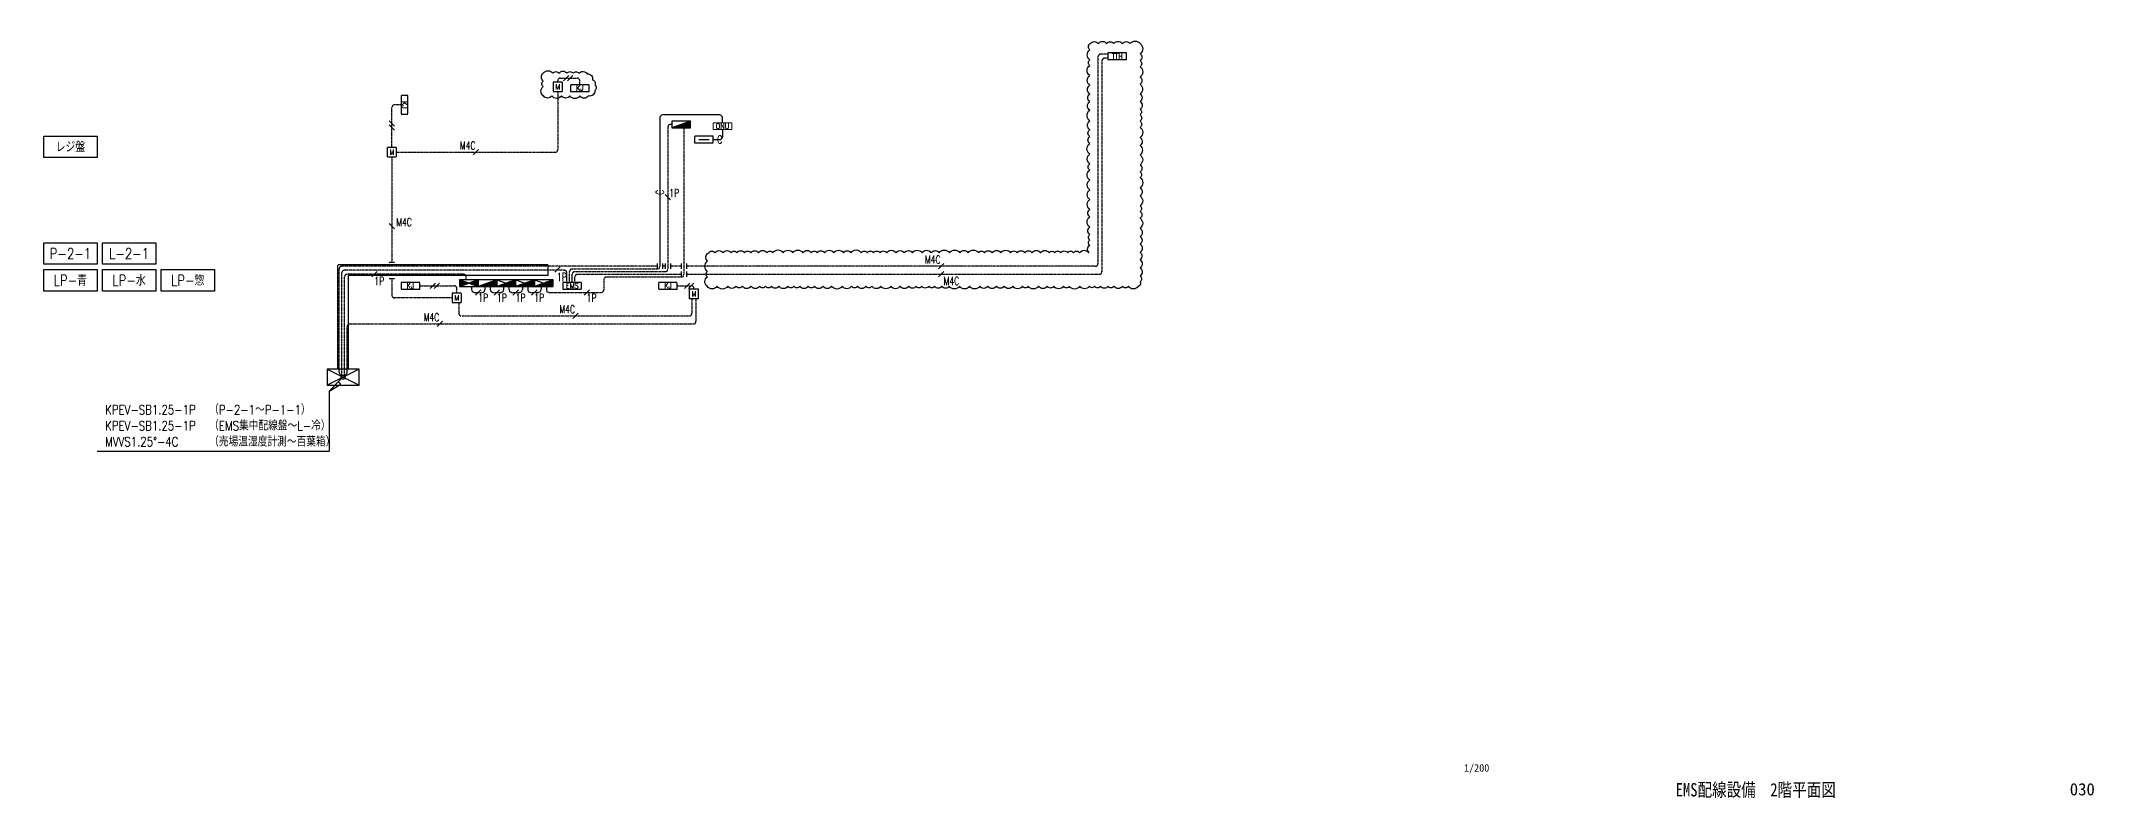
# Model space of a CAD drawing. Header units: millimetres. Extents: x 6400 to 176611, y 1464 to 57300.
# Drawn here: x 99658 to 176611, y 1464 to 29811 of the extents above; entities that cross this region are included whole.
import ezdxf
from ezdxf.enums import TextEntityAlignment as Align

# ---------------------------------------------------------------- set-up
doc = ezdxf.new("R2010")
doc.units = ezdxf.units.MM
doc.header["$LTSCALE"] = 0.2
doc.set_wipeout_variables(frame=1)
for name, pattern in [('CENTER', [50.8, 31.75, -6.35, 6.35, -6.35]), ('DASHED', [19.05, 12.7, -6.35]), ('HIDDEN', [9.525, 6.35, -3.175])]:
    doc.linetypes.add(name, pattern=pattern)
for name, color, linetype in [('1_ケーブルラック', 3, 'Continuous'), ('1_シンボル', 2, 'Continuous'), ('1_乗数', 3, 'Continuous'), ('1_強調文字', 4, 'Continuous'), ('1_文字', 3, 'Continuous'), ('1_配線_1', 1, 'Continuous'), ('1_配線_3', 1, 'DASHED'), ('1_配線_4', 1, 'CENTER'), ('枠内記述', 3, 'Continuous')]:
    doc.layers.add(name, color=color, linetype=linetype)
doc.layers.add('1_追加変更', color=10, linetype='Continuous', plot=False)
doc.styles.get("Standard").update_dxf_attribs({"font": 'simplex.shx', "width": 0.8, "bigfont": 'extfont2.shx'})
doc.styles.add('ゴシック', font='MS Gothic.ttf', dxfattribs={"height": 4})
pattern_1 = [(0, (-72500, -18575), (0, 3.175), [])]

# ---------------------------------------------------------------- blocks, each defined once
blk = doc.blocks.new('MP-動力制御盤')
at = {"linetype": 'ByBlock'}
h = blk.add_hatch(dxfattribs=at)
h.set_pattern_fill('LINE', color=0, style=0)
h.set_pattern_definition(pattern_1)
h.paths.add_polyline_path([(-350, 250), (0, 125), (-350, 0)])
h = blk.add_hatch(dxfattribs=at)
h.set_pattern_fill('LINE', color=0, style=0)
h.set_pattern_definition(pattern_1)
h.paths.add_polyline_path([(350, 250), (0, 125), (350, 0)])
at = {"color": 0, "linetype": 'ByBlock'}
for p, q in [((-350, 250), (350, 0)), ((350, 250), (-350, 0))]:
    blk.add_line(p, q, dxfattribs=at)
blk.add_lwpolyline([(-350, 0), (350, 0), (350, 250), (-350, 250)], close=True, dxfattribs=at)
blk = doc.blocks.new('L-電灯分電盤')
at = {"linetype": 'ByBlock'}
h = blk.add_hatch(dxfattribs=at)
h.set_pattern_fill('LINE', color=0, style=0)
h.set_pattern_definition([(0, (-9550, -23375), (0, 3.175), [])])
h.paths.add_polyline_path([(350, 250), (-350, 0), (350, 0)])
at = {"color": 0, "linetype": 'ByBlock'}
for p, q in [((350, 250), (-350, 0)), ((350, 250), (-350, 250)), ((-350, 250), (-350, 0)), ((-350, 0), (350, 0)), ((350, 0), (350, 250))]:
    blk.add_line(p, q, dxfattribs=at)
blk = doc.blocks.new('B-電灯動力盤 A')
at = {"linetype": 'ByBlock'}
h = blk.add_hatch(dxfattribs=at)
h.set_pattern_fill('LINE', color=0, style=0)
h.set_pattern_definition([(0, (-9500, -23375), (0, 3.175), [])])
h.paths.add_polyline_path([(350, 250), (-350, 0), (350, 0)])
at = {"color": 0, "linetype": 'ByBlock', "lineweight": -2}
blk.add_line((-350, 250), (350, 0), dxfattribs=at)
at = {"color": 0, "linetype": 'ByBlock'}
for p, q in [((350, 250), (-350, 0)), ((350, 250), (-350, 250)), ((-350, 250), (-350, 0)), ((-350, 0), (350, 0)), ((350, 0), (350, 250))]:
    blk.add_line(p, q, dxfattribs=at)
blk = doc.blocks.new('C-ﾌﾟﾙﾎﾞｯｸｽ')
at = {"color": 0, "linetype": 'ByBlock'}
for p, q in [((-150, 150), (150, -150)), ((150, 150), (-150, -150))]:
    blk.add_line(p, q, dxfattribs=at)
blk.add_lwpolyline([(-150, -150), (150, -150), (150, 150), (-150, 150)], close=True, dxfattribs=at)
blk = doc.blocks.new('C-立下り')
at = {"color": 0, "linetype": 'ByBlock'}
blk.add_line((-54, -54), (-521, -521), dxfattribs=at)
blk.add_lwpolyline([(-521, -521), (-81, -267), (-174, -174)], dxfattribs=at)
blk.add_circle((0, 0), 77, dxfattribs=at)
blk = doc.blocks.new('ET-端子盤')
at = {"color": 0, "linetype": 'ByBlock'}
blk.add_line((-193, 125), (193, 125), dxfattribs=at)
blk.add_lwpolyline([(-350, 0), (350, 0), (350, 250), (-350, 250)], close=True, dxfattribs=at)
blk = doc.blocks.new('水道計測')
at = {"color": 0, "linetype": 'HIDDEN'}
blk.add_lwpolyline([(-175, -175), (175, -175), (175, 175), (-175, 175)], close=True, dxfattribs=at)
at = {"color": 0, "width": 0.8}
blk.add_text('M', height=200, dxfattribs=at).set_placement((0, 0), align=Align.MIDDLE)
blk = doc.blocks.new('隔測受信器')
at = {"color": 0, "linetype": 'HIDDEN'}
blk.add_lwpolyline([(-350, -125), (350, -125), (350, 125), (-350, 125)], close=True, dxfattribs=at)
at = {"color": 0, "width": 0.8}
blk.add_text('KJ', height=200, dxfattribs=at).set_placement((0, 0), align=Align.MIDDLE)

msp = doc.modelspace()

# ---------------------------------------------------------------- linework, layer by layer
at = {"layer": '1_ケーブルラック', "color": 7, "linetype": 'HIDDEN'}
for p, q in [((118651, 21025), (111180, 21025)), ((118651, 21425), (118651, 21025))]:
    msp.add_line(p, q, dxfattribs=at)
for points in [[(111180, 17525), (110780, 17525), (110780, 21425)], [(118651, 21425), (110780, 21425)], [(111180, 17525), (111180, 21025)]]:
    msp.add_lwpolyline(points, dxfattribs=at)
at = {"layer": '1_シンボル', "color": 7, "linetype": 'HIDDEN'}
for points in [[(139650, 29120), (140350, 29120), (140350, 29370), (139650, 29370)], [(119221, 20525), (119921, 20525), (119921, 20775), (119221, 20775)]]:
    msp.add_lwpolyline(points, close=True, dxfattribs=at)
at = {"layer": '1_シンボル', "color": 7, "linetype": 'HIDDEN', "lineweight": 0}
msp.add_lwpolyline([(124850, 26497), (125550, 26497), (125550, 26747), (124850, 26747)], close=True, dxfattribs=at)
at = {"layer": '1_乗数', "linetype": 'Continuous', "lineweight": -3}
for p, q in [((119440, 28525), (119240, 28325)), ((119590, 28525), (119390, 28325)), ((112912, 26622), (112712, 26822)), ((112912, 26472), (112712, 26672)), ((116057, 25745), (115857, 25545)), ((123258, 23871), (123058, 24071)), ((112912, 22780), (112712, 22980)), ((112252, 21175), (112052, 20975)), ((119121, 21350), (118921, 21150)), ((133493, 21475), (133293, 21275)), ((133493, 21175), (133293, 20975)), ((114447, 20750), (114247, 20550)), ((114597, 20750), (114397, 20550)), ((116149, 20500), (115948, 20300)), ((116849, 20500), (116648, 20300)), ((117549, 20500), (117348, 20300)), ((118249, 20500), (118048, 20300)), ((120211, 20494), (120011, 20294)), ((123983, 20750), (123783, 20550)), ((124133, 20750), (123933, 20550)), ((114702, 19315), (114502, 19115)), ((119788, 19615), (119588, 19415))]:
    msp.add_line(p, q, dxfattribs=at)
at = {"layer": '1_文字'}
for p in [(110459, 16704), (101759, 14454)]:
    msp.add_line(p, (110459, 14454), dxfattribs=at)
at = {"layer": '1_追加変更'}
for points in [[(124629, 20627, -0.520567), (124635, 20978, -0.520567), (124639, 21185, -0.520567), (124641, 21566, -0.520567), (124684, 21885, -0.520567), (124921, 21885, -0.520567), (125221, 21885, -0.520567), (125526, 21885, -0.520567), (125741, 21885, -0.520567), (126027, 21885, -0.520567), (126268, 21885, -0.520567), (126546, 21885, -0.520567), (126872, 21885, -0.520567), (127089, 21885, -0.520567), (127482, 21885, -0.520567), (127839, 21885, -0.520567), (128214, 21885, -0.520567), (128534, 21885, -0.520567), (128749, 21885, -0.520567), (129024, 21885, -0.520567), (129376, 21885, -0.520567), (129736, 21885, -0.520567), (130018, 21885, -0.520567), (130407, 21885, -0.520567), (130630, 21885, -0.520567), (130863, 21885, -0.520567), (131107, 21885, -0.520567), (131356, 21885, -0.520567), (131706, 21885, -0.520567), (132016, 21885, -0.520567), (132325, 21885, -0.520567), (132680, 21885, -0.520567), (133027, 21885, -0.520567), (133330, 21885, -0.520567), (133710, 21885, -0.520567), (134098, 21885, -0.520567), (134414, 21885, -0.520567), (134794, 21885, -0.520567), (135025, 21885, -0.520567), (135316, 21885, -0.520567), (135639, 21885, -0.520567), (135999, 21885, -0.520567), (136248, 21885, -0.520567), (136532, 21885, -0.520567), (136805, 21885, -0.520567), (137126, 21885, -0.520567), (137449, 21885, -0.520567), (137653, 21885, -0.520567), (137883, 21885, -0.520567), (138142, 21885, -0.520567), (138358, 21885, -0.520567), (138590, 21885, -0.520567), (138939, 21885, -0.520567), (138969, 22163, -0.520567), (138969, 22365, -0.520567), (138969, 22567, -0.520567), (138969, 22842, -0.520567), (138969, 23230, -0.520567), (138969, 23506, -0.520567), (138969, 23880, -0.520567), (138969, 24240, -0.520567), (138969, 24604, -0.520567), (138969, 24979, -0.520567), (138969, 25218, -0.520567), (138969, 25572, -0.520567), (138969, 25971, -0.520567), (138969, 26233, -0.520567), (138969, 26487, -0.520567), (138969, 26825, -0.520567), (138969, 27219, -0.520567), (138969, 27543, -0.520567), (138969, 27826, -0.520567), (138969, 28160, -0.520567), (138969, 28518, -0.520567), (138969, 28902, -0.520567), (138969, 29109, -0.520567), (138969, 29482, -0.520567), (138990, 29716, -0.520567), (139287, 29716, -0.520567), (139609, 29716, -0.520567), (139866, 29716, -0.520567), (140191, 29716, -0.520567), (140488, 29716, -0.520567), (140854, 29716, -0.520567), (140855, 29336, -0.520567), (140855, 29086, -0.520567), (140855, 28850, -0.520567), (140855, 28467, -0.520567), (140855, 28193, -0.520567), (140855, 27833, -0.520567), (140855, 27549, -0.520567), (140855, 27251, -0.520567), (140855, 27050, -0.520567), (140855, 26811, -0.520567), (140855, 26578, -0.520567), (140855, 26200, -0.520567), (140855, 25898, -0.520567), (140855, 25551, -0.520567), (140855, 25177, -0.520567), (140855, 24911, -0.520567), (140855, 24700, -0.520567), (140855, 24314, -0.520567), (140855, 24016, -0.520567), (140855, 23639, -0.520567), (140855, 23431, -0.520567), (140855, 23177, -0.520567), (140855, 22803, -0.520567), (140855, 22490, -0.520567), (140855, 22212, -0.520567), (140855, 21895, -0.520567), (140855, 21629, -0.520567), (140855, 21319, -0.520567), (140855, 21008, -0.520567), (140855, 20800, -0.520567), (140788, 20627, -0.520567), (140419, 20627, -0.520567), (140198, 20627, -0.520567), (139875, 20627, -0.520567), (139653, 20627, -0.520567), (139372, 20627, -0.520567), (139153, 20627, -0.520567), (138952, 20627, -0.520567), (138593, 20627, -0.520567), (138201, 20627, -0.520567), (137988, 20627, -0.520567), (137623, 20627, -0.520567), (137376, 20627, -0.520567), (137050, 20627, -0.520567), (136666, 20627, -0.520567), (136452, 20627, -0.520567), (136086, 20627, -0.520567), (135763, 20627, -0.520567), (135470, 20627, -0.520567), (135145, 20627, -0.520567), (134845, 20627, -0.520567), (134466, 20627, -0.520567), (134083, 20627, -0.520567), (133704, 20627, -0.520567), (133425, 20627, -0.520567), (133150, 20627, -0.520567), (132934, 20627, -0.520567), (132670, 20627, -0.520567), (132456, 20627, -0.520567), (132186, 20627, -0.520567), (131859, 20627, -0.520567), (131506, 20627, -0.520567), (131142, 20627, -0.520567), (130800, 20627, -0.520567), (130581, 20627, -0.520567), (130260, 20627, -0.520567), (130037, 20627, -0.520567), (129685, 20627, -0.520567), (129294, 20627, -0.520567), (128974, 20627, -0.520567), (128647, 20627, -0.520567), (128416, 20627, -0.520567), (128098, 20627, -0.520567), (127873, 20627, -0.520567), (127656, 20627, -0.520567), (127315, 20627, -0.520567), (127040, 20627, -0.520567), (126817, 20627, -0.520567), (126596, 20627, -0.520567), (126270, 20627, -0.520567), (125942, 20627, -0.520567), (125708, 20627, -0.520567), (125398, 20627, -0.520567), (125000, 20627, -0.520567)], [(118486, 28607, -0.520567), (118841, 28607, -0.520567), (119069, 28607, -0.520567), (119368, 28607, -0.520567), (119603, 28607, -0.520567), (119817, 28607, -0.520567), (120130, 28580, -0.520567), (120326, 28355, -0.520567), (120415, 28176, -0.520567), (120415, 27959, -0.520567), (120180, 27757, -0.520567), (119853, 27757, -0.520567), (119482, 27757, -0.520567), (119164, 27757, -0.520567), (118804, 27757, -0.520567), (118491, 27757, -0.520567), (118486, 28105, -0.520567), (118486, 28324, -0.520567)]]:
    msp.add_lwpolyline(points, format="xyb", close=True, dxfattribs=at)
at = {"layer": '1_配線_1'}
for p, q in [((122858, 26947), (122858, 21375)), ((125100, 27047), (122958, 27047)), ((125200, 26747), (125200, 26947)), ((125200, 26497), (125200, 26222)), ((124858, 26122), (125100, 26122)), ((112712, 21525), (112912, 21525)), ((112712, 20925), (112912, 20925)), ((119571, 20775), (119571, 21075)), ((122758, 21475), (122758, 21275)), ((122958, 21475), (122958, 21275)), ((123050, 21475), (123050, 21275)), ((123250, 21475), (123250, 21275)), ((123658, 21475), (123658, 21275)), ((123658, 21175), (123658, 20975)), ((123858, 21475), (123858, 21275)), ((123858, 21175), (123858, 20975))]:
    msp.add_line(p, q, dxfattribs=at)
for centre, start, end in [((122958, 26947), 90, 180), ((125100, 26947), 0, 90), ((125100, 26222), 270, 0)]:
    msp.add_arc(centre, 100, start, end, dxfattribs=at)
at = {"layer": '1_配線_3'}
for p, q in [((115599, 20875), (115599, 20975)), ((115799, 20625), (115799, 20500)), ((116299, 20625), (116299, 20500)), ((116499, 20625), (116499, 20500)), ((116999, 20625), (116999, 20500)), ((117199, 20625), (117199, 20500)), ((117699, 20625), (117699, 20500)), ((117899, 20625), (117899, 20500)), ((118399, 20625), (118399, 20500)), ((118599, 20625), (118599, 20500))]:
    msp.add_line(p, q, dxfattribs=at)
at = {"layer": '1_配線_4'}
for p, q in [((139650, 29320), (139375, 29320)), ((139275, 29220), (139275, 21475)), ((139425, 29070), (139425, 21175)), ((139650, 29170), (139525, 29170)), ((119027, 28275), (119027, 28325)), ((119027, 27925), (119027, 25745)), ((119127, 28425), (119752, 28425)), ((119852, 28175), (119852, 28325)), ((112812, 25820), (112812, 27325)), ((113151, 27425), (112912, 27425)), ((123158, 26592), (123158, 21275)), ((123308, 26692), (123258, 26692)), ((123758, 26567), (123758, 21075)), ((112812, 25470), (112812, 21525)), ((112987, 25645), (118927, 25645)), ((110830, 17416), (110830, 21275)), ((122758, 21375), (110930, 21375)), ((110930, 17284), (110930, 21125)), ((119271, 21225), (111030, 21225)), ((111030, 17284), (111030, 20975)), ((115499, 21075), (111130, 21075)), ((112812, 20925), (112812, 20290)), ((119371, 20775), (119371, 21125)), ((119471, 20775), (119471, 21175)), ((119571, 21275), (122758, 21275)), ((119671, 21175), (123058, 21175)), ((119671, 20775), (119671, 20975)), ((119771, 21075), (123658, 21075)), ((120753, 20875), (120753, 20500)), ((120853, 20975), (123658, 20975)), ((123050, 21375), (122958, 21375)), ((123658, 21375), (123250, 21375)), ((139175, 21375), (123858, 21375)), ((123858, 21075), (139325, 21075)), ((115068, 20190), (112912, 20190)), ((113851, 20650), (115143, 20650)), ((115243, 20365), (115243, 20550)), ((115318, 20015), (115318, 19615)), ((115899, 20400), (116199, 20400)), ((116599, 20400), (116899, 20400)), ((117299, 20400), (117599, 20400)), ((117999, 20400), (118299, 20400)), ((118699, 20400), (120653, 20400)), ((123508, 20650), (124033, 20650)), ((124058, 20175), (124058, 19615)), ((124133, 20525), (124133, 20550)), ((124208, 20175), (124208, 19315)), ((115418, 19515), (123958, 19515)), ((111130, 17416), (111130, 19115)), ((111230, 19215), (124108, 19215)), ((110926, 17279), (110859, 17346)), ((111034, 17279), (111101, 17346))]:
    msp.add_line(p, q, dxfattribs=at)
for centre, start, end in [((139375, 29220), 90, 180), ((139525, 29070), 90, 180), ((119127, 28325), 90, 180), ((119752, 28325), 0, 90), ((112912, 27325), 90, 180), ((123258, 26592), 90, 180), ((118927, 25745), 270, 0), ((110930, 21275), 90, 180), ((111030, 21125), 90, 180), ((111130, 20975), 90, 180), ((115499, 20975), 0, 90), ((119271, 21125), 0, 90), ((119571, 21175), 90, 180), ((119671, 21075), 90, 180), ((119771, 20975), 90, 180), ((120853, 20875), 90, 180), ((122758, 21375), 270, 0), ((123058, 21275), 270, 0), ((123658, 21075), 270, 0), ((139175, 21475), 270, 0), ((139325, 21175), 270, 0), ((112912, 20290), 180, 270), ((115143, 20550), 0, 90), ((115899, 20500), 180, 270), ((116199, 20500), 270, 0), ((116599, 20500), 180, 270), ((116899, 20500), 270, 0), ((117299, 20500), 180, 270), ((117599, 20500), 270, 0), ((117999, 20500), 180, 270), ((118299, 20500), 270, 0), ((118699, 20500), 180, 270), ((120653, 20500), 270, 0), ((124033, 20550), 0, 90), ((115418, 19615), 180, 270), ((123958, 19615), 270, 0), ((124108, 19315), 270, 0), ((111230, 19115), 90, 180), ((110930, 17416), 180, 225), ((111030, 17416), 315, 0)]:
    msp.add_arc(centre, 100, start, end, dxfattribs=at)

# ---------------------------------------------------------------- block references
at = {"layer": '1_シンボル', "color": 7, "rotation": 270}
msp.add_blockref('隔測受信器', (113276, 27425), dxfattribs=at)
at = {"layer": '1_シンボル', "color": 7}
for name, p in [('水道計測', (119027, 28100)), ('隔測受信器', (119852, 28050)), ('水道計測', (112812, 25645)), ('隔測受信器', (113501, 20650)), ('水道計測', (115243, 20190)), ('隔測受信器', (123158, 20650)), ('水道計測', (124133, 20350))]:
    msp.add_blockref(name, p, dxfattribs=at)
at = {"layer": '1_シンボル', "linetype": 'ByBlock', "lineweight": -2}
for p in [(123658, 26567), (116399, 20625)]:
    msp.add_blockref('L-電灯分電盤', p, dxfattribs=at)
at = {"layer": '1_シンボル', "color": 7, "linetype": 'HIDDEN', "lineweight": 0}
msp.add_blockref('ET-端子盤', (124508, 25997), dxfattribs=at)
at = {"layer": '1_シンボル', "linetype": 'Continuous', "lineweight": 0}
msp.add_blockref('MP-動力制御盤', (115699, 20625), dxfattribs=at)
at = {"layer": '1_シンボル', "linetype": 'Continuous'}
for p in [(117099, 20625), (117799, 20625), (118499, 20625)]:
    msp.add_blockref('B-電灯動力盤 A', p, dxfattribs=at)
at = {"layer": '1_シンボル', "lineweight": 0, "xscale": 4, "yscale": 2}
msp.add_blockref('C-ﾌﾟﾙﾎﾞｯｸｽ', (110980, 17225), dxfattribs=at)
at = {"layer": '1_シンボル', "linetype": 'ByBlock'}
msp.add_blockref('C-立下り', (110980, 17225), dxfattribs=at)

# ---------------------------------------------------------------- texts
at = {"layer": '1_シンボル', "color": 7, "width": 0.8}
for s, p in [('TTH', (140000, 29245)), ('EMS', (119571, 20650))]:
    msp.add_text(s, height=200, dxfattribs=at).set_placement(p, align=Align.MIDDLE)
at = {"layer": '1_シンボル', "color": 7, "lineweight": 0, "width": 0.8}
msp.add_text('ONU', height=200, dxfattribs=at).set_placement((125200, 26622), align=Align.MIDDLE)
at = {"layer": '1_乗数', "linetype": 'Continuous', "lineweight": 0, "width": 0.7}
msp.add_text('C', height=300, dxfattribs=at).set_placement((125100, 26122), align=Align.MIDDLE)
for s, p in [('M4C', (115357, 25745)), ('1P', (123208, 23971)), ('M4C', (112972, 22880)), ('M4C', (132793, 21475)), ('1P', (112152, 20675)), ('1P', (118996, 20825)), ('M4C', (133493, 20675)), ('1P', (116049, 20050)), ('1P', (116749, 20050)), ('1P', (117449, 20050)), ('1P', (118149, 20050)), ('1P', (120111, 20044)), ('M4C', (114002, 19315)), ('M4C', (119088, 19615))]:
    msp.add_text(s, height=300, dxfattribs=at).set_placement(p)
msp.add_text('C', height=300, rotation=90, dxfattribs=at).set_placement((122858, 24148), align=Align.MIDDLE)
at = {"layer": '1_文字', "width": 0.8}
for s, p in [('KPEV-SB1.25-1P', (102059, 15829)), ('（P-2-1～P-1-1）', (105959, 15829)), ('KPEV-SB1.25-1P', (102059, 15229)), ('（EMS集中配線盤～L-冷）', (105959, 15229)), ('MVVS1.25°-4C', (102059, 14629)), ('（売場温湿度計測～百葉箱）', (105959, 14629))]:
    msp.add_text(s, height=350, dxfattribs=at).set_placement(p)
at = {"layer": '枠内記述', "linetype": 'ByBlock', "lineweight": -2, "style": 'ゴシック'}
msp.add_text('1/200', height=280, dxfattribs=at).set_placement((152995, 2447))
at = {"layer": '枠内記述', "linetype": 'ByBlock', "lineweight": -2, "style": 'ゴシック', "width": 0.8}
msp.add_text('EMS配線設備\u30002階平面図', height=500, dxfattribs=at).set_placement((163935, 1769), align=Align.MIDDLE_CENTER)
at = {"layer": '枠内記述', "style": 'ゴシック'}
msp.add_text('030', height=460, dxfattribs=at).set_placement((175705, 1558))

# ---------------------------------------------------------------- wipeouts: each hides what was drawn before it
for points in [[(99658, 26350), (101858, 26350), (101858, 25350), (99658, 25350)], [(101858, 22350), (104058, 22350), (104058, 21350), (101858, 21350)]]:
    msp.add_wipeout(points)

# ---------------------------------------------------------------- next in the draw order: linework, layer by layer
at = {"layer": '1_強調文字'}
for points in [[(99758, 26250), (101758, 26250), (101758, 25450), (99758, 25450)], [(101958, 22250), (103958, 22250), (103958, 21450), (101958, 21450)]]:
    msp.add_lwpolyline(points, close=True, dxfattribs=at)

# ---------------------------------------------------------------- next in the draw order: texts
at = {"layer": '1_強調文字', "width": 0.8}
for s, p in [('レジ盤', (100758, 25850)), ('L-2-1', (102958, 21850))]:
    msp.add_text(s, height=400, dxfattribs=at).set_placement(p, align=Align.MIDDLE_CENTER)

# ---------------------------------------------------------------- next in the draw order: wipeouts: each hides what was drawn before it
msp.add_wipeout([(99658, 22350), (101858, 22350), (101858, 21350), (99658, 21350)])

# ---------------------------------------------------------------- next in the draw order: linework, layer by layer
at = {"layer": '1_強調文字'}
msp.add_lwpolyline([(99758, 22250), (101758, 22250), (101758, 21450), (99758, 21450)], close=True, dxfattribs=at)

# ---------------------------------------------------------------- next in the draw order: texts
at = {"layer": '1_強調文字', "width": 0.8}
msp.add_text('P-2-1', height=400, dxfattribs=at).set_placement((100758, 21850), align=Align.MIDDLE_CENTER)

# ---------------------------------------------------------------- next in the draw order: wipeouts: each hides what was drawn before it
msp.add_wipeout([(101858, 21350), (104058, 21350), (104058, 20350), (101858, 20350)])

# ---------------------------------------------------------------- next in the draw order: linework, layer by layer
at = {"layer": '1_強調文字'}
msp.add_lwpolyline([(101958, 21250), (103958, 21250), (103958, 20450), (101958, 20450)], close=True, dxfattribs=at)

# ---------------------------------------------------------------- next in the draw order: texts
at = {"layer": '1_強調文字', "width": 0.8}
msp.add_text('LP-水', height=400, dxfattribs=at).set_placement((102958, 20850), align=Align.MIDDLE_CENTER)

# ---------------------------------------------------------------- next in the draw order: wipeouts: each hides what was drawn before it
for points in [[(99658, 21350), (101858, 21350), (101858, 20350), (99658, 20350)], [(104058, 21350), (106258, 21350), (106258, 20350), (104058, 20350)]]:
    msp.add_wipeout(points)

# ---------------------------------------------------------------- next in the draw order: linework, layer by layer
at = {"layer": '1_強調文字'}
for points in [[(99758, 21250), (101758, 21250), (101758, 20450), (99758, 20450)], [(104158, 21250), (106158, 21250), (106158, 20450), (104158, 20450)]]:
    msp.add_lwpolyline(points, close=True, dxfattribs=at)

# ---------------------------------------------------------------- next in the draw order: texts
at = {"layer": '1_強調文字', "width": 0.8}
for s, p in [('LP-青', (100758, 20850)), ('LP-惣', (105158, 20850))]:
    msp.add_text(s, height=400, dxfattribs=at).set_placement(p, align=Align.MIDDLE_CENTER)

doc.saveas('drawing.dxf')
